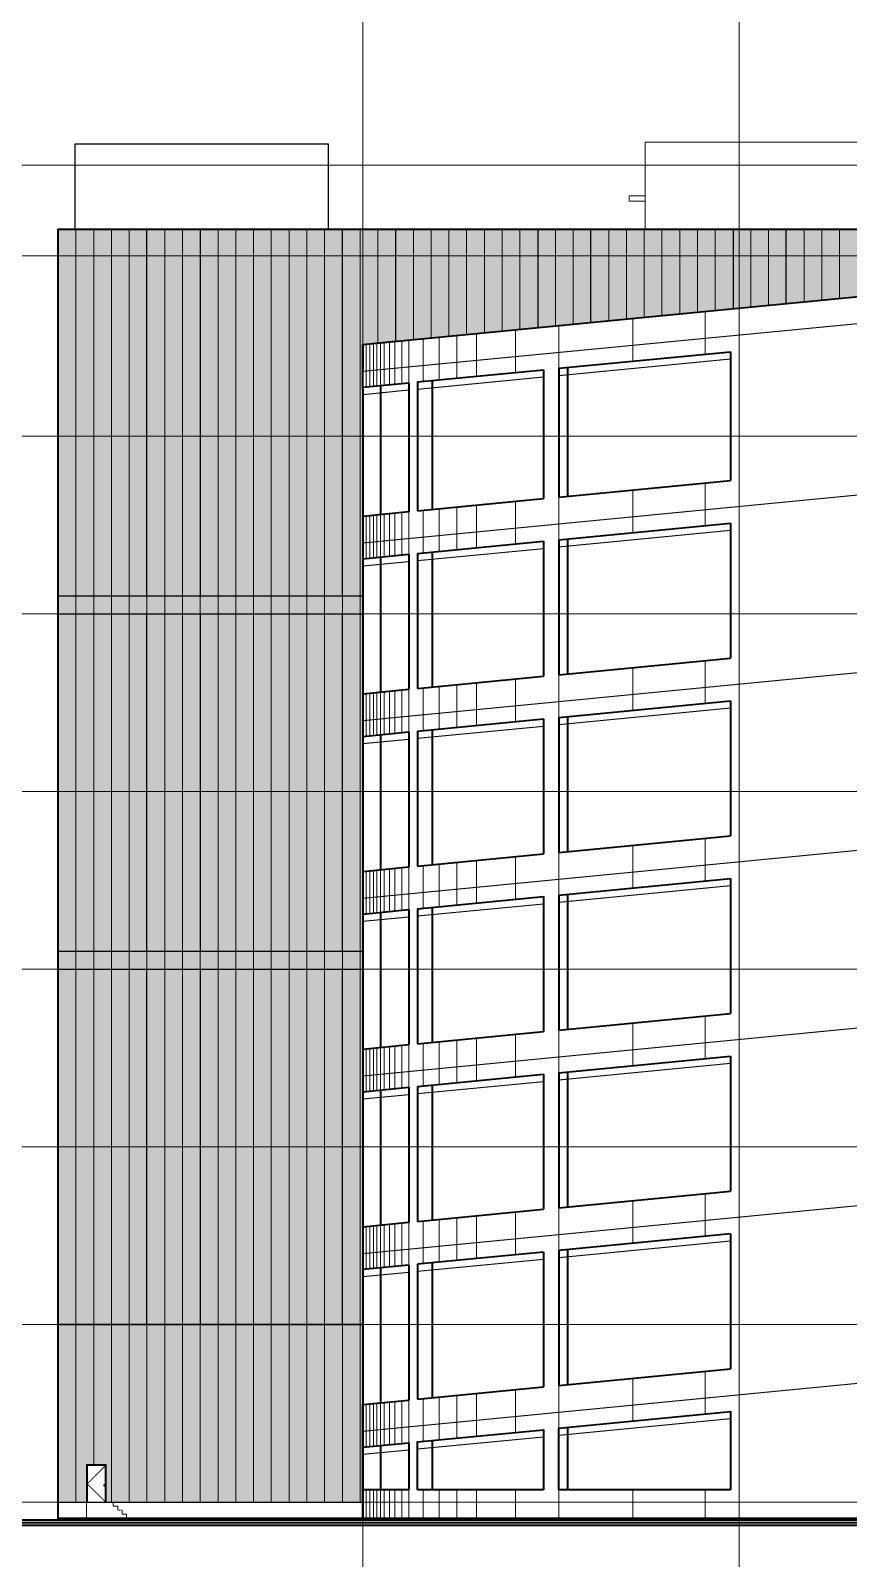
# Model space of a CAD drawing. Header units: millimetres. Extents: x 1680000 to 3024000, y 712800 to 950400.
# Drawn here: x 2415253 to 2461310, y 782194 to 868186 of the extents above; entities that cross this region are included whole.
import ezdxf

# ---------------------------------------------------------------- set-up
doc = ezdxf.new("R2010")
doc.units = ezdxf.units.MM
doc.set_wipeout_variables(frame=1)
for name, pattern in [('CEN', [62, 60, -1, 0, -1]), ('DASHDOT', [1, 0.5, -0.25, 0, -0.25]), ('HID', [2, 1.1, -0.9]), ('HIDDEN', [0.375, 0.25, -0.125])]:
    doc.linetypes.add(name, pattern=pattern)
doc.layers.get('Defpoints').update_dxf_attribs({"color": 140})
for name, color, linetype, lineweight in [('A-AXIS-LINE', 1, 'CEN', 15), ('A-DWXK-OPEN', 1, 'HID', 15), ('A-DWXM-WIND', 4, 'Continuous', 25), ('A-ELEV-LIN1', 2, 'Continuous', 40), ('A-ELEV-LIN2', 7, 'Continuous', 25), ('A-ELEV-LIN3', 8, 'Continuous', 18), ('A-XXXX-HID', 8, 'HIDDEN', 18)]:
    doc.layers.add(name, color=color, linetype=linetype, lineweight=lineweight)
doc.layers.add('WINELEV', color=4, linetype='Continuous')
doc.layers.add('입면색상', color=7, linetype='Continuous')

# ---------------------------------------------------------------- blocks, each defined once
blk = doc.blocks.new('axis')
at = {"layer": 'A-AXIS-LINE'}
for p, q in [((4621438.1, -355868.7), (4883538.1, -355868.7)), ((4621438.1, -360968.7), (4883538.1, -360968.7)), ((4621438.1, -371118.7), (4883538.1, -371118.7)), ((4621438.1, -381118.7), (4883538.1, -381118.7)), ((4621438.1, -391118.7), (4883538.1, -391118.7)), ((4621438.1, -401118.7), (4883538.1, -401118.7)), ((4621438.1, -411118.7), (4883538.1, -411118.7)), ((4621438.1, -421118.7), (4883538.1, -421118.7)), ((4621438.1, -431118.7), (4883538.1, -431118.7)), ((4621438.1, -432118.7), (4883538.1, -432118.7))]:
    blk.add_line(p, q, dxfattribs=at)
blk = doc.blocks.new('FSD2')
blk.add_wipeout([(0, 2100), (0, 0), (1100, 0), (1100, 2100)]).dxf.layer = 'A-ELEV-LIN3'
at = {"layer": 'A-DWXK-OPEN', "linetype": 'DASHDOT', "ltscale": 10}
blk.add_lwpolyline([(1060, 2060), (40, 1037.5), (1060, 10)], dxfattribs=at)
at = {"layer": 'A-DWXM-WIND', "extrusion": (0, 0, -1)}
for p, q in [((946, 950), (1054, 950)), ((1000, 1004), (1000, 896))]:
    blk.add_line(p, q, dxfattribs=at)
at = {"layer": 'A-DWXM-WIND'}
blk.add_lwpolyline([(0, 0), (1100, 0), (1100, 2100), (0, 2100)], close=True, dxfattribs=at)
blk.add_lwpolyline([(1060, 0), (1060, 2060), (40, 2060), (40, 0)], dxfattribs=at)
at = {"layer": 'A-DWXM-WIND', "extrusion": (0, 0, -1)}
blk.add_circle((-1000, 950), 30, dxfattribs=at)
at = {"layer": 'WINELEV'}
blk.add_lwpolyline([(40, 10), (1060, 10)], dxfattribs=at)
blk = doc.blocks.new('램프_서측(211006)')
at = {"layer": 'A-ELEV-LIN1'}
for p, q in [((0, 66157), (67138, 72650)), ((67138, 72650), (89000, 72650)), ((73000, 70150), (72400, 70150)), ((89000, 69850), (74000, 69850)), ((31700, 66816), (40700, 67686)), ((0, 63650), (0, 66157)), ((11036, 64817), (20700, 65752)), ((3090, 64049), (10170, 64734)), ((10170, 64734), (10170, 57484)), ((11036, 64817), (11036, 57567)), ((11533, 64865), (11533, 57615)), ((0, 63750), (2590, 64001)), ((0, 63650), (0, 0)), ((1000, 63847), (1000, 56597)), ((2590, 64001), (2590, 56751)), ((3090, 64049), (3090, 56799)), ((3900, 64127), (3900, 56877)), ((31700, 57166), (40700, 58036)), ((41700, 58133), (41700, 50533)), ((31700, 57166), (31700, 49566)), ((11036, 55167), (20700, 56102)), ((3090, 54399), (10170, 55084)), ((10170, 55084), (10170, 47484)), ((11036, 55167), (11036, 47567)), ((11533, 55215), (11533, 47615)), ((0, 54100), (2590, 54351)), ((1000, 54197), (1000, 46597)), ((2590, 54351), (2590, 46751)), ((3090, 54399), (3090, 46799)), ((3900, 54477), (3900, 46877)), ((41700, 50533), (50700, 51403)), ((31700, 49566), (40700, 50436)), ((41700, 48133), (41700, 40533)), ((31700, 47166), (31700, 39566)), ((10170, 45084), (10170, 37484)), ((11036, 45167), (11036, 37567)), ((11533, 45215), (11533, 37615)), ((1000, 44197), (1000, 36597)), ((2590, 44351), (2590, 36751)), ((3090, 44399), (3090, 36799)), ((3900, 44477), (3900, 36877)), ((41700, 40533), (50700, 41403)), ((31700, 39566), (40700, 40436)), ((41700, 38133), (41700, 30533)), ((31700, 37166), (31700, 29566)), ((3090, 34399), (3090, 26799)), ((3900, 34477), (3900, 26877)), ((10170, 35084), (10170, 27484)), ((11036, 35167), (11036, 27567)), ((11533, 35215), (11533, 27615)), ((1000, 34197), (1000, 26597)), ((2590, 34351), (2590, 26751)), ((41700, 30533), (50700, 31403)), ((31700, 29566), (40700, 30436)), ((41700, 28133), (41700, 20533)), ((31700, 27166), (31700, 19566)), ((10170, 25084), (10170, 17484)), ((11036, 25167), (11036, 17567)), ((11533, 25215), (11533, 17615)), ((1000, 24197), (1000, 16597)), ((2590, 24351), (2590, 16751)), ((3090, 24399), (3090, 16799)), ((3900, 24473), (3900, 16877)), ((41700, 20533), (50700, 21403)), ((31700, 19566), (40700, 20436)), ((41700, 18129), (41700, 10533)), ((10170, 15079), (10170, 7484)), ((11036, 15163), (11036, 7567)), ((11533, 15211), (11533, 7615)), ((1000, 14193), (1000, 6597)), ((2590, 14346), (2590, 6751)), ((3090, 14395), (3090, 6799)), ((3900, 14473), (3900, 6877)), ((41700, 10533), (50700, 11403)), ((51700, 11500), (61400, 11500)), ((62400, 11500), (71400, 11500)), ((72400, 11500), (73000, 11500)), ((74000, 11500), (89000, 11500)), ((31700, 9566), (40700, 10436)), ((74000, 8700), (74000, 0)), ((89000, 8700), (74000, 8700)), ((0, 0), (0, 6500)), ((11533, 5211), (11533, 1700)), ((3900, 4473), (3900, 1700)), ((1000, 4193), (1000, 1700)), ((2590, 1700), (0, 1700)), ((10170, 1700), (3090, 1700)), ((20700, 1700), (11036, 1700)), ((0, 0), (74000, 0))]:
    blk.add_line(p, q, dxfattribs=at)
for points in [[(41700, 67783), (61400, 69688), (61400, 61500)], [(62400, 61500), (62400, 69685), (67210, 70150), (71400, 70150), (71400, 61500)], [(72400, 70150), (72400, 61500)], [(73000, 70150), (73000, 61500)], [(74000, 69850), (74000, 61500)], [(50700, 68653), (50700, 61403)], [(51700, 68750), (51700, 61500)], [(40700, 67686), (40700, 60436)], [(41700, 67783), (41700, 60533)], [(31700, 66816), (31700, 59566), (40700, 60436)], [(20700, 65752), (20700, 58502)], [(41700, 60533), (50700, 61403)], [(51700, 61500), (61400, 61500)], [(62400, 61500), (71400, 61500)], [(72400, 61500), (73000, 61500)], [(74000, 61500), (89000, 61500)], [(11036, 57567), (20700, 58502)], [(41700, 58133), (50700, 59003), (50700, 51403)], [(51700, 59000), (51700, 51500)], [(61400, 59000), (51700, 59000)], [(61400, 59000), (61400, 51500)], [(62400, 59000), (62400, 51500)], [(71400, 59000), (62400, 59000)], [(71400, 59000), (71400, 51500)], [(72400, 59000), (72400, 51500)], [(73000, 59000), (72400, 59000)], [(73000, 59000), (73000, 51500)], [(74000, 58700), (74000, 51500)], [(89000, 58700), (74000, 58700)], [(40700, 58036), (40700, 50436)], [(3090, 56799), (10170, 57484)], [(0, 56500), (2590, 56751)], [(20700, 56102), (20700, 48502)], [(51700, 51500), (61400, 51500)], [(62400, 51500), (71400, 51500)], [(72400, 51500), (73000, 51500)], [(74000, 51500), (89000, 51500)], [(11036, 47567), (20700, 48502)], [(41700, 48133), (50700, 49003), (50700, 41403)], [(51700, 49000), (51700, 41500)], [(61400, 49000), (51700, 49000)], [(61400, 49000), (61400, 41500)], [(62400, 49000), (62400, 41500)], [(71400, 49000), (62400, 49000)], [(71400, 49000), (71400, 41500)], [(72400, 49000), (72400, 41500)], [(73000, 49000), (72400, 49000)], [(73000, 49000), (73000, 41500)], [(74000, 48700), (74000, 41500)], [(89000, 48700), (74000, 48700)], [(3090, 46799), (10170, 47484)], [(31700, 47166), (40700, 48036)], [(40700, 48036), (40700, 40436)], [(0, 46500), (2590, 46751)], [(11036, 45167), (20700, 46102)], [(20700, 46102), (20700, 38502)], [(3090, 44399), (10170, 45084)], [(0, 44100), (2590, 44351)], [(51700, 41500), (61400, 41500)], [(62400, 41500), (71400, 41500)], [(72400, 41500), (73000, 41500)], [(74000, 41500), (89000, 41500)], [(41700, 38133), (50700, 39003), (50700, 31403)], [(51700, 39000), (51700, 31500)], [(61400, 39000), (51700, 39000)], [(61400, 39000), (61400, 31500)], [(62400, 39000), (62400, 31500)], [(71400, 39000), (62400, 39000)], [(71400, 39000), (71400, 31500)], [(72400, 39000), (72400, 31500)], [(73000, 39000), (72400, 39000)], [(73000, 39000), (73000, 31500)], [(74000, 38700), (74000, 31500)], [(89000, 38700), (74000, 38700)], [(11036, 37567), (20700, 38502)], [(31700, 37166), (40700, 38036)], [(40700, 38036), (40700, 30436)], [(3090, 36799), (10170, 37484)], [(0, 36500), (2590, 36751)], [(11036, 35167), (20700, 36102)], [(20700, 36102), (20700, 28502)], [(3090, 34399), (10170, 35084)], [(0, 34100), (2590, 34351)], [(51700, 31500), (61400, 31500)], [(62400, 31500), (71400, 31500)], [(72400, 31500), (73000, 31500)], [(74000, 31500), (89000, 31500)], [(11036, 27567), (20700, 28502)], [(41700, 28133), (50700, 29003), (50700, 21403)], [(61400, 29000), (51700, 29000), (51700, 21500)], [(61400, 29000), (61400, 21500)], [(62400, 29000), (62400, 21500)], [(71400, 29000), (62400, 29000)], [(71400, 29000), (71400, 21500)], [(72400, 29000), (72400, 21500)], [(73000, 29000), (72400, 29000)], [(73000, 29000), (73000, 21500)], [(74000, 28700), (74000, 21500)], [(89000, 28700), (74000, 28700)], [(31700, 27166), (40700, 28036)], [(40700, 28036), (40700, 20436)], [(0, 26500), (2590, 26751)], [(3090, 26799), (10170, 27484)], [(11036, 25167), (20700, 26102)], [(20700, 26102), (20700, 18502)], [(3090, 24399), (10170, 25084)], [(0, 24100), (2590, 24351)], [(51700, 21500), (61400, 21500)], [(62400, 21500), (89000, 21500)], [(50700, 18999), (41700, 18129)], [(50700, 18999), (50700, 11403)], [(51700, 19000), (51700, 11500)], [(61400, 19000), (51700, 19000)], [(61400, 19000), (61400, 11500)], [(62400, 19000), (62400, 11500)], [(71400, 19000), (62400, 19000)], [(71400, 19000), (71400, 11500)], [(73000, 11500), (73000, 19000), (72400, 19000), (72400, 11500)], [(11036, 17567), (20700, 18502)], [(74000, 18700), (74000, 11500)], [(89000, 18700), (74000, 18700)], [(3090, 16799), (10170, 17484)], [(40700, 18032), (31700, 17162), (31700, 9566)], [(40700, 18032), (40700, 10436)], [(0, 16500), (2590, 16751)], [(20700, 16098), (11036, 15163)], [(20700, 16098), (20700, 8502)], [(10170, 15079), (3090, 14395)], [(2590, 14346), (0, 14096)], [(41700, 8129), (41700, 1700), (50700, 1700), (50700, 8999), (41700, 8129)], [(51700, 9000), (61400, 9000), (61400, 1700), (51700, 1700), (51700, 9000)], [(62400, 9000), (62400, 1700), (71400, 1700)], [(62400, 9000), (71400, 9000)], [(71400, 9000), (71400, 1700)], [(72400, 9000), (72400, 1700)], [(72400, 9000), (73000, 9000)], [(73000, 9000), (73000, 1700)], [(11036, 7567), (20700, 8502)], [(40700, 1700), (40700, 8032), (31700, 7162), (31700, 1700)], [(3090, 6799), (10170, 7484)], [(0, 6500), (2590, 6751)], [(11036, 1700), (11036, 5163), (20700, 6098), (20700, 1700)], [(0, 4096), (2590, 4346), (2590, 1700)], [(3090, 1700), (3090, 4395), (10170, 5079), (10170, 1700)], [(31700, 1700), (40700, 1700)], [(72400, 1700), (73000, 1700)]]:
    blk.add_lwpolyline(points, dxfattribs=at)
at = {"layer": 'A-ELEV-LIN3'}
for p, q in [((41985, 70217), (41985, 67810)), ((30345, 69092), (30345, 0)), ((19289, 68022), (19289, 65615)), ((11036, 67224), (11036, 64817)), ((15200, 67627), (15200, 65220)), ((600, 66215), (600, 63808)), ((800, 66234), (800, 63827)), ((1000, 66254), (1000, 63847)), ((1200, 66273), (1200, 63866)), ((1500, 66302), (1500, 63895)), ((1800, 66331), (1800, 63924)), ((2200, 66370), (2200, 63963)), ((2590, 66408), (2590, 64001)), ((3400, 66486), (3400, 64079)), ((4300, 66573), (4300, 64166)), ((5300, 66670), (5300, 64263)), ((6400, 66776), (6400, 64369)), ((8600, 66989), (8600, 64582)), ((200, 66176), (200, 63769)), ((400, 66196), (400, 63789)), ((41985, 60560), (41985, 58160)), ((15200, 57970), (15200, 55570)), ((19289, 58365), (19289, 55965)), ((3400, 56829), (3400, 54429)), ((4300, 56916), (4300, 54516)), ((5300, 57013), (5300, 54613)), ((6400, 57119), (6400, 54719)), ((8600, 57332), (8600, 54932)), ((11036, 57567), (11036, 55167)), ((200, 56519), (200, 54119)), ((400, 56539), (400, 54139)), ((600, 56558), (600, 54158)), ((800, 56577), (800, 54177)), ((1000, 56597), (1000, 54197)), ((1200, 56616), (1200, 54216)), ((1500, 56645), (1500, 54245)), ((1800, 56674), (1800, 54274)), ((2200, 56713), (2200, 54313)), ((2590, 56751), (2590, 54351)), ((41985, 50560), (41985, 48160)), ((19289, 48365), (19289, 45965)), ((8600, 47332), (8600, 44932)), ((11036, 47567), (11036, 45163)), ((15200, 47970), (15200, 45570)), ((200, 46519), (200, 44119)), ((400, 46539), (400, 44139)), ((600, 46558), (600, 44158)), ((800, 46577), (800, 44177)), ((1000, 46597), (1000, 44193)), ((1200, 46616), (1200, 44216)), ((1500, 46645), (1500, 44245)), ((1800, 46674), (1800, 44274)), ((2200, 46713), (2200, 44313)), ((2590, 46751), (2590, 44351)), ((3400, 46829), (3400, 44429)), ((4300, 46916), (4300, 44516)), ((5300, 47013), (5300, 44613)), ((6400, 47119), (6400, 44719)), ((41985, 40560), (41985, 38160)), ((15200, 37970), (15200, 35570)), ((19289, 38365), (19289, 35965)), ((5300, 37013), (5300, 34613)), ((6400, 37119), (6400, 34719)), ((8600, 37332), (8600, 34932)), ((11036, 37567), (11036, 34767)), ((200, 36519), (200, 34119)), ((400, 36539), (400, 34139)), ((600, 36558), (600, 34158)), ((800, 36577), (800, 34177)), ((1000, 36597), (1000, 34193)), ((1200, 36616), (1200, 34216)), ((1500, 36645), (1500, 34245)), ((1800, 36674), (1800, 34274)), ((2200, 36713), (2200, 34313)), ((2590, 36751), (2590, 34346)), ((3400, 36829), (3400, 34429)), ((4300, 36916), (4300, 34512)), ((41985, 30560), (41985, 28160)), ((11036, 27567), (11036, 24772)), ((15200, 27970), (15200, 25570)), ((19289, 28365), (19289, 25965)), ((1800, 26674), (1800, 24274)), ((2200, 26713), (2200, 24313)), ((2590, 26751), (2590, 23955)), ((3400, 26829), (3400, 24429)), ((4300, 26916), (4300, 24516)), ((5300, 27013), (5300, 24613)), ((6400, 27119), (6400, 24719)), ((8600, 27332), (8600, 24932)), ((200, 26519), (200, 24119)), ((400, 26539), (400, 24139)), ((600, 26558), (600, 24158)), ((800, 26577), (800, 24177)), ((1000, 26597), (1000, 24197)), ((1200, 26616), (1200, 24216)), ((1500, 26645), (1500, 24245)), ((41985, 20560), (41985, 18156)), ((19289, 18365), (19289, 15961)), ((8600, 17332), (8600, 14928)), ((11036, 17567), (11036, 15163)), ((15200, 17970), (15200, 15566)), ((200, 16519), (200, 14115)), ((400, 16539), (400, 14134)), ((600, 16558), (600, 14154)), ((800, 16577), (800, 14173)), ((1000, 16597), (1000, 14193)), ((1200, 16616), (1200, 14212)), ((1500, 16645), (1500, 14241)), ((1800, 16674), (1800, 14270)), ((2200, 16713), (2200, 14309)), ((2590, 16751), (2590, 13951)), ((3400, 16829), (3400, 14425)), ((4300, 16916), (4300, 14512)), ((5300, 17013), (5300, 14608)), ((6400, 17119), (6400, 14715)), ((41985, 10568), (41985, 8156)), ((15200, 7970), (15200, 5566)), ((19289, 8365), (19289, 5961)), ((4300, 6916), (4300, 4512)), ((5300, 7013), (5300, 4608)), ((6400, 7119), (6400, 4715)), ((8600, 7332), (8600, 4928)), ((11036, 7567), (11036, 23)), ((200, 6519), (200, 4115)), ((400, 6539), (400, 4134)), ((600, 6558), (600, 4154)), ((800, 6577), (800, 4173)), ((1000, 6597), (1000, 4193)), ((1200, 6616), (1200, 4212)), ((1500, 6645), (1500, 4241)), ((1800, 6674), (1800, 4270)), ((2200, 6713), (2200, 4309)), ((2590, 6751), (2590, -11)), ((3400, 6829), (3400, 4425)), ((200, 1700), (200, 0)), ((400, 1700), (400, 0)), ((600, 1700), (600, 0)), ((800, 1700), (800, 0)), ((1000, 1700), (1000, 0)), ((1200, 1700), (1200, 0)), ((1500, 1700), (1500, 0)), ((1800, 1700), (1800, 0)), ((2200, 1700), (2200, 0)), ((3400, 1700), (3400, 0)), ((4300, 1700), (4300, 0)), ((5300, 1700), (5300, 0)), ((6400, 1700), (6400, 0)), ((8600, 1700), (8600, 0)), ((15200, 1700), (15200, 0)), ((19289, 1700), (19289, 0)), ((41985, 1700), (41985, 0))]:
    blk.add_line(p, q, dxfattribs=at)
at = {"layer": 'Defpoints'}
for p, q in [((0, 64650), (67210, 71150)), ((89000, 71150), (67210, 71150)), ((0, 55000), (51700, 60000)), ((89000, 60000), (51700, 60000)), ((0, 45000), (51700, 50000)), ((89000, 50000), (51700, 50000)), ((0, 35000), (51700, 40000)), ((89000, 40000), (51700, 40000)), ((0, 25000), (51700, 30000)), ((89000, 30000), (51700, 30000)), ((0, 15000), (51700, 20000)), ((89000, 20000), (51700, 20000)), ((0, 5000), (51700, 10000)), ((89000, 10000), (51700, 10000))]:
    blk.add_line(p, q, dxfattribs=at)

msp = doc.modelspace()

# ---------------------------------------------------------------- hatches: boundary and pattern name
at = {"layer": '입면색상', "true_color": 0x435254}
h = msp.add_hatch(color=251, dxfattribs=at)
h.dxf.hatch_style = 1
h.paths.add_polyline_path([(2556510, 788910), (2556510, 785810), (2550410, 785810), (2550410, 788910)], flags=16)
h.paths.add_polyline_path([(2606460, 815360), (2609460, 815360), (2609460, 795360), (2606460, 795360)])
h.paths.add_polyline_path([(2595460, 815360), (2598460, 815360), (2598460, 795360), (2595460, 795360)])
h.paths.add_polyline_path([(2584460, 815360), (2587460, 815360), (2587460, 795360), (2584460, 795360)])
h.paths.add_polyline_path([(2573460, 815360), (2576460, 815360), (2576460, 795360), (2573460, 795360)])
h.paths.add_polyline_path([(2562460, 815360), (2565460, 815360), (2565460, 795360), (2562460, 795360)])
h.paths.add_polyline_path([(2547460, 815360), (2614110, 815360), (2614110, 816360), (2547460, 816360)])
h.paths.add_polyline_path([(2584460, 835360), (2587460, 835360), (2587460, 816360), (2584460, 816360)])
h.paths.add_polyline_path([(2573460, 835360), (2576460, 835360), (2576460, 816360), (2573460, 816360)])
h.paths.add_polyline_path([(2562460, 835360), (2565460, 835360), (2565460, 816360), (2562460, 816360)])
h.paths.add_polyline_path([(2551460, 835360), (2554460, 835360), (2554460, 816360), (2551460, 816360)])
h.paths.add_polyline_path([(2547460, 835360), (2587460, 835360), (2587460, 836360), (2547460, 836360)])
h.paths.add_polyline_path([(2551460, 857010), (2554460, 857010), (2554460, 836360), (2551460, 836360)])
h.paths.add_polyline_path([(2562460, 857010), (2565460, 857010), (2565460, 836360), (2562460, 836360)])
h.paths.add_polyline_path([(2432810, 815360), (2433960, 815360), (2433960, 795360), (2432810, 795360)])
h.paths.add_polyline_path([(2421810, 815360), (2424810, 815360), (2424810, 795360), (2421810, 795360)])
h.paths.add_polyline_path([(2432810, 835360), (2433960, 835360), (2433960, 816360), (2432810, 816360)])
h.paths.add_polyline_path([(2421810, 835360), (2424810, 835360), (2424810, 816360), (2421810, 816360)])
h.paths.add_polyline_path([(2416810, 835360), (2433960, 835360), (2433960, 836360), (2416810, 836360)])
h.paths.add_polyline_path([(2416810, 815360), (2433960, 815360), (2433960, 816360), (2416810, 816360)])
h.paths.add_polyline_path([(2421810, 857010), (2424810, 857010), (2424810, 836360), (2421810, 836360)])
h.paths.add_polyline_path([(2446810, 857010), (2443810, 857010), (2443810, 851470.5), (2446810, 851759.7)])
h.paths.add_polyline_path([(2416810, 785360), (2433960, 785360), (2433960, 795360), (2432810, 795360), (2416810, 795360)])
h.paths.add_polyline_path([(2550410, 790260), (2550410, 793360), (2550399.1, 793360), (2550399.1, 790260)], flags=16)
h.paths.add_polyline_path([(2547460, 785360), (2614110, 785360), (2614110, 795360), (2547460, 795360)])
h.paths.add_polyline_path([(2551460, 800260), (2554460, 800260), (2554460, 815360), (2551460, 815360)])
h.paths.add_polyline_path([(2554460, 800260), (2551460, 800260), (2551460, 795360), (2554460, 795360)])
h.paths.add_polyline_path([(2487810, 855724.9), (2490810, 856015.1), (2490810, 857010), (2487810, 857010)])
h.paths.add_polyline_path([(2476810, 854661.1), (2479810.4, 854951.3), (2479810, 857010), (2476810, 857010)])
h.paths.add_polyline_path([(2465810, 853597.3), (2468810, 853887.4), (2468810, 857010), (2465810, 857010)])
h.paths.add_polyline_path([(2454810, 852533.4), (2457810, 852823.6), (2457810, 857010), (2454810, 857010)])
h.paths.add_polyline_path([(2433960, 850367), (2433960, 850517), (2435810, 850695.9), (2435810, 857010), (2432810, 857010), (2432810, 836360), (2433960, 836360), (2433960, 850367)])
h.paths.add_polyline_path([(2587460, 857010), (2584460, 857010), (2584460, 836360), (2587460, 836360)])
h.paths.add_polyline_path([(2576460, 857010), (2573460, 857010), (2573460, 836360), (2576460, 836360)])
at = {"layer": '입면색상', "true_color": 0xcad1d3}
h = msp.add_hatch(color=254, dxfattribs=at)
h.dxf.hatch_style = 1
h.paths.add_polyline_path([(2551460, 857010), (2547460, 857010), (2547460, 836360), (2551460, 836360)])
h.paths.add_polyline_path([(2551460, 835360), (2547460, 835360), (2547460, 816360), (2551460, 816360)])
h.paths.add_polyline_path([(2562460, 857010), (2554460, 857010), (2554460, 836360), (2562460, 836360)])
h.paths.add_polyline_path([(2573460, 857010), (2565460, 857010), (2565460, 836360), (2573460, 836360)])
h.paths.add_polyline_path([(2421810, 857010), (2416810, 857010), (2416810, 836360), (2421810, 836360)])
h.paths.add_polyline_path([(2432810, 857010), (2424810, 857010), (2424810, 836360), (2432810, 836360)])
h.paths.add_polyline_path([(2421810, 835360), (2416810, 835360), (2416810, 816360), (2421810, 816360)])
h.paths.add_polyline_path([(2432810, 835360), (2424810, 835360), (2424810, 816360), (2432810, 816360)])
h.paths.add_polyline_path([(2432810, 815360), (2424810, 815360), (2424810, 795360), (2432810, 795360)])
h.paths.add_polyline_path([(2421810, 815360), (2416810, 815360), (2416810, 795360), (2421810, 795360)])
h.paths.add_polyline_path([(2573460, 835360), (2565460, 835360), (2565460, 816360), (2573460, 816360)])
h.paths.add_polyline_path([(2562460, 835360), (2554460, 835360), (2554460, 816360), (2562460, 816360)])
h.paths.add_polyline_path([(2573460, 815360), (2565460, 815360), (2565460, 795360), (2573460, 795360)])
h.paths.add_polyline_path([(2584460, 815360), (2576460, 815360), (2576460, 795360), (2584460, 795360)])
h.paths.add_polyline_path([(2595460, 815360), (2587460, 815360), (2587460, 795360), (2595460, 795360)])
h.paths.add_polyline_path([(2606460, 815360), (2598460, 815360), (2598460, 795360), (2606460, 795360)])
h.paths.add_polyline_path([(2614110, 815360), (2609460, 815360), (2609460, 795360), (2614110, 795360)])
h.paths.add_polyline_path([(2554460, 803360), (2554460, 800260), (2554460, 795360), (2562460, 795360), (2562460, 815360), (2554460, 815360)])
h.paths.add_polyline_path([(2584460, 857010), (2576460, 857010), (2576460, 836360), (2584460, 836360)])
h.paths.add_polyline_path([(2584460, 835360), (2576460, 835360), (2576460, 816360), (2584460, 816360)])
h.paths.add_polyline_path([(2551460, 800260), (2551460, 803360), (2551460, 815360), (2547460, 815360), (2547460, 795360), (2551460, 795360)])
h.paths.add_polyline_path([(2490810, 856015.1), (2500644.4, 856966.2), (2501097.6, 857010), (2490810, 857010)])
h.paths.add_polyline_path([(2479810, 854951.2), (2487810, 855724.9), (2487810, 857010), (2479810, 857010)])
h.paths.add_polyline_path([(2468810, 853887.4), (2476809.6, 854661.1), (2476810, 857010), (2468810, 857010)])
h.paths.add_polyline_path([(2457810, 852823.6), (2465810, 853597.3), (2465810, 857009.9), (2457810, 857010)])
h.paths.add_polyline_path([(2446810, 851760.9), (2454810, 852533.4), (2454810, 857010), (2446810, 857010)])
h.paths.add_polyline_path([(2435810, 850695.9), (2443810, 851469.6), (2443810, 857010), (2435810, 857010)])

# ---------------------------------------------------------------- linework, layer by layer
msp.add_lwpolyline([(2417760, 857010), (2417760, 861810), (2432010, 861810), (2432010, 857010)])
at = {"layer": 'A-AXIS-LINE'}
for p, q in [((2433960, 880860), (2433960, 764360)), ((2455160, 880860), (2455160, 764360))]:
    msp.add_line(p, q, dxfattribs=at)
at = {"layer": 'A-ELEV-LIN1'}
for points in [[(2416810, 785360), (2416810, 857010), (2501037.6, 857010)], [(2416810, 784360), (2416810, 785360)], [(2416810, 784460), (2614110, 784460)]]:
    msp.add_lwpolyline(points, dxfattribs=at)
for points in [[(2388960, 784360), (2400981.7, 784360), (2400981.7, 784210, -0.0375), (2408981.7, 784210), (2408981.7, 784360), (2624184.7, 784360), (2624184.7, 784060, -0.0179156), (2651060, 784172, -0.0179156)], [(2388960, 784210), (2400831.7, 784210), (2400831.7, 784048.1, -0.0390204), (2409131.7, 784048.1), (2409131.7, 784210), (2624034.7, 784210), (2624034.7, 783903.8, -0.0180229), (2651060, 784021.9, -0.0180229)], [(2388960, 784060), (2400681.7, 784060), (2400681.7, 783885.6, -0.0405499), (2409281.7, 783885.6), (2409281.7, 784060), (2623884.7, 784060), (2623884.7, 783747.6, -0.0181302), (2651060, 783871.8, -0.0181302)]]:
    msp.add_lwpolyline(points, format="xyb", dxfattribs=at)
at = {"layer": 'A-ELEV-LIN2'}
msp.add_lwpolyline([(2416810, 785360), (2433960, 785360)], dxfattribs=at)
at = {"layer": 'A-ELEV-LIN3'}
for p, q in [((2417810, 857010), (2417810, 785360)), ((2418810, 857010), (2418810, 785360)), ((2419810, 857010), (2419810, 785360)), ((2420810, 857010), (2420810, 785360)), ((2421810, 857010), (2421810, 785360)), ((2422810, 857010), (2422810, 785360)), ((2423810, 857010), (2423810, 785360)), ((2424810, 857010), (2424810, 785360)), ((2425810, 857010), (2425810, 785360)), ((2426810, 857010), (2426810, 785360)), ((2427810, 857010), (2427810, 785360)), ((2428810, 857010), (2428810, 785360)), ((2429810, 857010), (2429810, 785360)), ((2430810, 857010), (2430810, 785360)), ((2431810, 857010), (2431810, 785360)), ((2432810, 857010), (2432810, 785360)), ((2433810, 857010), (2433810, 785360)), ((2434810, 857010), (2434810, 850599.3)), ((2435810, 857010), (2435810, 850695.9)), ((2436810, 857010), (2436810, 850794.6)), ((2437810, 857010), (2437810, 850891.4)), ((2438810, 857010), (2438810, 850988.1)), ((2439810, 857010), (2439810, 851084.9)), ((2440810, 857010), (2440810, 851181.7)), ((2441810, 857010), (2441810, 851278.4)), ((2442810, 857010), (2442810, 851375.2)), ((2443810, 857010), (2443810, 851469.6)), ((2444810, 857010), (2444810, 851567.3)), ((2445810, 857010), (2445810, 851664.1)), ((2446810, 857010), (2446810, 851759.7)), ((2447810, 857010), (2447810, 851857.7)), ((2448810, 857010), (2448810, 851954.5)), ((2449810, 857010), (2449810, 852051.3)), ((2450810, 857010), (2450810, 852148.1)), ((2451810, 857010), (2451810, 852244.8)), ((2452810, 857010), (2452810, 852341.6)), ((2453810, 857010), (2453810, 852438.4)), ((2454810, 857010), (2454810, 852535.2)), ((2455810, 857010), (2455810, 852632)), ((2456810, 857010), (2456810, 852728.8)), ((2457810, 857010), (2457810, 852825.6)), ((2458810, 857010), (2458810, 852922.4)), ((2459810, 857010), (2459810, 853019.2)), ((2460810, 857010), (2460810, 853116)), ((2453248.9, 852382.5), (2453248.9, 849975.5)), ((2453248.9, 852382.5), (2453248.9, 849975.5)), ((2442560, 851348.7), (2442560, 848941.7)), ((2442560, 851348.7), (2442560, 848941.7)), ((2444996, 851584.3), (2444996, 849177.3)), ((2444996, 851584.3), (2444996, 849177.3)), ((2449160, 851987), (2449160, 849580)), ((2449160, 851987), (2449160, 849580)), ((2434160, 850536.3), (2434160, 848129.3)), ((2434160, 850536.3), (2434160, 848129.3)), ((2434360, 850555.7), (2434360, 848148.7)), ((2434360, 850555.7), (2434360, 848148.7)), ((2434560, 850575), (2434560, 848168)), ((2434560, 850575), (2434560, 848168)), ((2434760, 850594.4), (2434760, 848187.4)), ((2434760, 850594.4), (2434760, 848187.4)), ((2434960, 850613.7), (2434960, 848206.7)), ((2434960, 850613.7), (2434960, 848206.7)), ((2435160, 850633.1), (2435160, 848226.1)), ((2435160, 850633.1), (2435160, 848226.1)), ((2435460, 850662.1), (2435460, 848255.1)), ((2435460, 850662.1), (2435460, 848255.1)), ((2435760, 850691.1), (2435760, 848284.1)), ((2435760, 850691.1), (2435760, 848284.1)), ((2436160, 850729.8), (2436160, 848322.8)), ((2436160, 850729.8), (2436160, 848322.8)), ((2436550.3, 850767.5), (2436550.3, 848360.5)), ((2436550.3, 850767.5), (2436550.3, 848360.5)), ((2437360, 850845.8), (2437360, 848438.8)), ((2437360, 850845.8), (2437360, 848438.8)), ((2438260, 850932.9), (2438260, 848525.9)), ((2438260, 850932.9), (2438260, 848525.9)), ((2439260, 851029.6), (2439260, 848622.6)), ((2439260, 851029.6), (2439260, 848622.6)), ((2440360, 851136), (2440360, 848729)), ((2440360, 851136), (2440360, 848729)), ((2453248.9, 842725.5), (2453248.9, 840325.5)), ((2453248.9, 842725.5), (2453248.9, 840325.5)), ((2444996, 841927.3), (2444996, 839527.3)), ((2444996, 841927.3), (2444996, 839527.3)), ((2449160, 842330), (2449160, 839930)), ((2449160, 842330), (2449160, 839930)), ((2435460, 841005.1), (2435460, 838605.1)), ((2435460, 841005.1), (2435460, 838605.1)), ((2435760, 841034.1), (2435760, 838634.1)), ((2435760, 841034.1), (2435760, 838634.1)), ((2436160, 841072.8), (2436160, 838672.8)), ((2436160, 841072.8), (2436160, 838672.8)), ((2436550.3, 841110.5), (2436550.3, 838710.5)), ((2436550.3, 841110.5), (2436550.3, 838710.5)), ((2437360, 841188.8), (2437360, 838788.8)), ((2437360, 841188.8), (2437360, 838788.8)), ((2438260, 841275.9), (2438260, 838875.9)), ((2438260, 841275.9), (2438260, 838875.9)), ((2439260, 841372.6), (2439260, 838972.6)), ((2439260, 841372.6), (2439260, 838972.6)), ((2440360, 841479), (2440360, 839079)), ((2440360, 841479), (2440360, 839079)), ((2442560, 841691.7), (2442560, 839291.7)), ((2442560, 841691.7), (2442560, 839291.7)), ((2434160, 840879.3), (2434160, 838479.3)), ((2434160, 840879.3), (2434160, 838479.3)), ((2434360, 840898.7), (2434360, 838498.7)), ((2434360, 840898.7), (2434360, 838498.7)), ((2434560, 840918), (2434560, 838518)), ((2434560, 840918), (2434560, 838518)), ((2434760, 840937.4), (2434760, 838537.4)), ((2434760, 840937.4), (2434760, 838537.4)), ((2434960, 840956.7), (2434960, 838556.7)), ((2434960, 840956.7), (2434960, 838556.7)), ((2435160, 840976.1), (2435160, 838576.1)), ((2435160, 840976.1), (2435160, 838576.1)), ((2453248.9, 832725.5), (2453248.9, 830325.5)), ((2453248.9, 832725.5), (2453248.9, 830325.5)), ((2442560, 831691.7), (2442560, 829291.7)), ((2442560, 831691.7), (2442560, 829291.7)), ((2444996, 831927.3), (2444996, 829523.1)), ((2444996, 831927.3), (2444996, 829523.1)), ((2449160, 832330), (2449160, 829930)), ((2449160, 832330), (2449160, 829930)), ((2434160, 830879.3), (2434160, 828479.3)), ((2434160, 830879.3), (2434160, 828479.3)), ((2434360, 830898.7), (2434360, 828498.7)), ((2434360, 830898.7), (2434360, 828498.7)), ((2434560, 830918), (2434560, 828518)), ((2434560, 830918), (2434560, 828518)), ((2434760, 830937.4), (2434760, 828537.4)), ((2434760, 830937.4), (2434760, 828537.4)), ((2434960, 830956.7), (2434960, 828552.5)), ((2434960, 830956.7), (2434960, 828552.5)), ((2435160, 830976.1), (2435160, 828576.1)), ((2435160, 830976.1), (2435160, 828576.1)), ((2435460, 831005.1), (2435460, 828605.1)), ((2435460, 831005.1), (2435460, 828605.1)), ((2435760, 831034.1), (2435760, 828634.1)), ((2435760, 831034.1), (2435760, 828634.1)), ((2436160, 831072.8), (2436160, 828672.8)), ((2436160, 831072.8), (2436160, 828672.8)), ((2436550.3, 831110.5), (2436550.3, 828710.5)), ((2436550.3, 831110.5), (2436550.3, 828710.5)), ((2437360, 831188.8), (2437360, 828788.8)), ((2437360, 831188.8), (2437360, 828788.8)), ((2438260, 831275.9), (2438260, 828875.9)), ((2438260, 831275.9), (2438260, 828875.9)), ((2439260, 831372.6), (2439260, 828972.6)), ((2439260, 831372.6), (2439260, 828972.6)), ((2440360, 831479), (2440360, 829079)), ((2440360, 831479), (2440360, 829079)), ((2449160, 822330), (2449160, 819930)), ((2449160, 822330), (2449160, 819930)), ((2453248.9, 822725.5), (2453248.9, 820325.5)), ((2453248.9, 822725.5), (2453248.9, 820325.5)), ((2438260, 821275.9), (2438260, 818871.7)), ((2438260, 821275.9), (2438260, 818871.7)), ((2439260, 821372.6), (2439260, 818972.6)), ((2439260, 821372.6), (2439260, 818972.6)), ((2440360, 821479), (2440360, 819079)), ((2440360, 821479), (2440360, 819079)), ((2442560, 821691.7), (2442560, 819291.7)), ((2442560, 821691.7), (2442560, 819291.7)), ((2444996, 821927.3), (2444996, 819127.3)), ((2444996, 821927.3), (2444996, 819127.3)), ((2434160, 820879.3), (2434160, 818479.3)), ((2434160, 820879.3), (2434160, 818479.3)), ((2434360, 820898.7), (2434360, 818498.7)), ((2434360, 820898.7), (2434360, 818498.7)), ((2434560, 820918), (2434560, 818518)), ((2434560, 820918), (2434560, 818518)), ((2434760, 820937.4), (2434760, 818537.4)), ((2434760, 820937.4), (2434760, 818537.4)), ((2434960, 820956.7), (2434960, 818552.5)), ((2434960, 820956.7), (2434960, 818552.5)), ((2435160, 820976.1), (2435160, 818576.1)), ((2435160, 820976.1), (2435160, 818576.1)), ((2435460, 821005.1), (2435460, 818605.1)), ((2435460, 821005.1), (2435460, 818605.1)), ((2435760, 821034.1), (2435760, 818634.1)), ((2435760, 821034.1), (2435760, 818634.1)), ((2436160, 821072.8), (2436160, 818672.8)), ((2436160, 821072.8), (2436160, 818672.8)), ((2436550.3, 821110.5), (2436550.3, 818706.3)), ((2436550.3, 821110.5), (2436550.3, 818706.3)), ((2437360, 821188.8), (2437360, 818788.8)), ((2437360, 821188.8), (2437360, 818788.8)), ((2453248.9, 812725.5), (2453248.9, 810325.5)), ((2453248.9, 812725.5), (2453248.9, 810325.5)), ((2444996, 811927.3), (2444996, 809131.5)), ((2444996, 811927.3), (2444996, 809131.5)), ((2449160, 812330), (2449160, 809930)), ((2449160, 812330), (2449160, 809930)), ((2434560, 810918), (2434560, 808518)), ((2434560, 810918), (2434560, 808518)), ((2434760, 810937.4), (2434760, 808537.4)), ((2434760, 810937.4), (2434760, 808537.4)), ((2434960, 810956.7), (2434960, 808556.7)), ((2434960, 810956.7), (2434960, 808556.7)), ((2435160, 810976.1), (2435160, 808576.1)), ((2435160, 810976.1), (2435160, 808576.1)), ((2435460, 811005.1), (2435460, 808605.1)), ((2435460, 811005.1), (2435460, 808605.1)), ((2435760, 811034.1), (2435760, 808634.1)), ((2435760, 811034.1), (2435760, 808634.1)), ((2436160, 811072.8), (2436160, 808672.8)), ((2436160, 811072.8), (2436160, 808672.8)), ((2436550.3, 811110.5), (2436550.3, 808314.7)), ((2436550.3, 811110.5), (2436550.3, 808314.7)), ((2437360, 811188.8), (2437360, 808788.8)), ((2437360, 811188.8), (2437360, 808788.8)), ((2438260, 811275.9), (2438260, 808875.9)), ((2438260, 811275.9), (2438260, 808875.9)), ((2439260, 811372.6), (2439260, 808972.6)), ((2439260, 811372.6), (2439260, 808972.6)), ((2440360, 811479), (2440360, 809079)), ((2440360, 811479), (2440360, 809079)), ((2442560, 811691.7), (2442560, 809291.7)), ((2442560, 811691.7), (2442560, 809291.7)), ((2434160, 810879.3), (2434160, 808479.3)), ((2434160, 810879.3), (2434160, 808479.3)), ((2434360, 810898.7), (2434360, 808498.7)), ((2434360, 810898.7), (2434360, 808498.7)), ((2449160, 802330), (2449160, 799925.8)), ((2449160, 802330), (2449160, 799925.8)), ((2453248.9, 802725.5), (2453248.9, 800321.3)), ((2453248.9, 802725.5), (2453248.9, 800321.3)), ((2440360, 801479), (2440360, 799074.8)), ((2440360, 801479), (2440360, 799074.8)), ((2442560, 801691.7), (2442560, 799287.5)), ((2442560, 801691.7), (2442560, 799287.5)), ((2444996, 801927.3), (2444996, 799523.1)), ((2444996, 801927.3), (2444996, 799523.1)), ((2434160, 800879.3), (2434160, 798475.1)), ((2434160, 800879.3), (2434160, 798475.1)), ((2434360, 800898.7), (2434360, 798494.5)), ((2434360, 800898.7), (2434360, 798494.5)), ((2434560, 800918), (2434560, 798513.8)), ((2434560, 800918), (2434560, 798513.8)), ((2434760, 800937.4), (2434760, 798533.2)), ((2434760, 800937.4), (2434760, 798533.2)), ((2434960, 800956.7), (2434960, 798552.5)), ((2434960, 800956.7), (2434960, 798552.5)), ((2435160, 800976.1), (2435160, 798571.9)), ((2435160, 800976.1), (2435160, 798571.9)), ((2435460, 801005.1), (2435460, 798600.9)), ((2435460, 801005.1), (2435460, 798600.9)), ((2435760, 801034.1), (2435760, 798629.9)), ((2435760, 801034.1), (2435760, 798629.9)), ((2436160, 801072.8), (2436160, 798668.6)), ((2436160, 801072.8), (2436160, 798668.6)), ((2436550.3, 801110.5), (2436550.3, 798310.5)), ((2436550.3, 801110.5), (2436550.3, 798310.5)), ((2437360, 801188.8), (2437360, 798784.6)), ((2437360, 801188.8), (2437360, 798784.6)), ((2438260, 801275.9), (2438260, 798871.7)), ((2438260, 801275.9), (2438260, 798871.7)), ((2439260, 801372.6), (2439260, 798968.4)), ((2439260, 801372.6), (2439260, 798968.4)), ((2449160, 792330), (2449160, 789925.8)), ((2449160, 792330), (2449160, 789925.8)), ((2453248.9, 792725.5), (2453248.9, 790321.3)), ((2453248.9, 792725.5), (2453248.9, 790321.3)), ((2437360, 791188.8), (2437360, 788784.6)), ((2437360, 791188.8), (2437360, 788784.6)), ((2438260, 791275.9), (2438260, 788871.7)), ((2438260, 791275.9), (2438260, 788871.7)), ((2439260, 791372.6), (2439260, 788968.4)), ((2439260, 791372.6), (2439260, 788968.4)), ((2440360, 791479), (2440360, 789074.8)), ((2440360, 791479), (2440360, 789074.8)), ((2442560, 791691.7), (2442560, 789287.5)), ((2442560, 791691.7), (2442560, 789287.5)), ((2444996, 791927.3), (2444996, 784382.8)), ((2444996, 791927.3), (2444996, 784382.8)), ((2434160, 790879.3), (2434160, 788475.1)), ((2434160, 790879.3), (2434160, 788475.1)), ((2434360, 790898.7), (2434360, 788494.5)), ((2434360, 790898.7), (2434360, 788494.5)), ((2434560, 790918), (2434560, 788513.8)), ((2434560, 790918), (2434560, 788513.8)), ((2434760, 790937.4), (2434760, 788533.2)), ((2434760, 790937.4), (2434760, 788533.2)), ((2434960, 790956.7), (2434960, 788552.5)), ((2434960, 790956.7), (2434960, 788552.5)), ((2435160, 790976.1), (2435160, 788571.9)), ((2435160, 790976.1), (2435160, 788571.9)), ((2435460, 791005.1), (2435460, 788600.9)), ((2435460, 791005.1), (2435460, 788600.9)), ((2435760, 791034.1), (2435760, 788629.9)), ((2435760, 791034.1), (2435760, 788629.9)), ((2436160, 791072.8), (2436160, 788668.6)), ((2436160, 791072.8), (2436160, 788668.6)), ((2436550.3, 791110.5), (2436550.3, 784349.4)), ((2436550.3, 791110.5), (2436550.3, 784349.4)), ((2434160, 786060), (2434160, 784360)), ((2434160, 786060), (2434160, 784360)), ((2434360, 786060), (2434360, 784360)), ((2434360, 786060), (2434360, 784360)), ((2434560, 786060), (2434560, 784360)), ((2434560, 786060), (2434560, 784360)), ((2434760, 786060), (2434760, 784360)), ((2434760, 786060), (2434760, 784360)), ((2434960, 786060), (2434960, 784360)), ((2434960, 786060), (2434960, 784360)), ((2435160, 786060), (2435160, 784360)), ((2435160, 786060), (2435160, 784360)), ((2435460, 786060), (2435460, 784360)), ((2435460, 786060), (2435460, 784360)), ((2435760, 786060), (2435760, 784360)), ((2435760, 786060), (2435760, 784360)), ((2436160, 786060), (2436160, 784360)), ((2436160, 786060), (2436160, 784360)), ((2437360, 786060), (2437360, 784360)), ((2437360, 786060), (2437360, 784360)), ((2438260, 786060), (2438260, 784360)), ((2438260, 786060), (2438260, 784360)), ((2439260, 786060), (2439260, 784360)), ((2439260, 786060), (2439260, 784360)), ((2440360, 786060), (2440360, 784360)), ((2440360, 786060), (2440360, 784360)), ((2442560, 786060), (2442560, 784360)), ((2442560, 786060), (2442560, 784360)), ((2449160, 786060), (2449160, 784360)), ((2449160, 786060), (2449160, 784360)), ((2453248.9, 786060), (2453248.9, 784360)), ((2453248.9, 786060), (2453248.9, 784360))]:
    msp.add_line(p, q, dxfattribs=at)
for points in [[(2449860, 857010), (2449860, 861910), (2497210, 861910)], [(2448960, 858590), (2449860, 858590), (2449860, 858890), (2448960, 858890), (2448960, 858590)]]:
    msp.add_lwpolyline(points, dxfattribs=at)
at = {"layer": '입면색상', "color": 118, "true_color": 0x003f2d}
for points in [[(2416810, 857010), (2416810, 785360), (2433960, 785360), (2433960, 850517), (2501097.6, 857010)], [(2444996, 841927.3), (2444996, 848777.3), (2454660, 849711.9), (2454660, 842861.9)], [(2444129.9, 841843.6), (2437050.3, 841158.9), (2437050.3, 848008.9), (2444129.9, 848693.6)], [(2454660, 832861.9), (2444996, 831927.3), (2444996, 839127.3), (2454660, 840061.9)], [(2444129.9, 831843.6), (2437050.3, 831158.9), (2437050.3, 838358.9), (2444129.9, 839043.6)], [(2454660, 822861.9), (2444996, 821927.3), (2444996, 829127.3), (2454660, 830061.9)], [(2444129.9, 821843.6), (2437050.3, 821158.9), (2437050.3, 828358.9), (2444129.9, 829043.6)], [(2454660, 812861.9), (2444996, 811927.3), (2444996, 819127.3), (2454660, 820061.9)], [(2444129.9, 811843.6), (2437050.3, 811158.9), (2437050.3, 818358.9), (2444129.9, 819043.6)], [(2454660, 802861.9), (2444996, 801927.3), (2444996, 809127.3), (2454660, 810061.9)], [(2444129.9, 801843.6), (2437050.3, 801158.9), (2437050.3, 808358.9), (2444129.9, 809043.6)], [(2454660, 792861.9), (2444996, 791927.3), (2444996, 799127.3), (2454660, 800061.9)], [(2444129.9, 791843.6), (2437050.3, 791158.9), (2437050.3, 798358.9), (2444129.9, 799043.6)], [(2454660, 790061.9), (2454660, 786060), (2444996, 786060), (2444996, 789127.3)], [(2444129.9, 789043.6), (2444129.9, 786060), (2437050.3, 786060), (2437050.3, 788358.9)]]:
    msp.add_lwpolyline(points, close=True, dxfattribs=at)
at = {"layer": '입면색상'}
for points in [[(2416810, 857010), (2416810, 795360), (2433960, 795360), (2433960, 850517), (2501097.6, 857010)], [(2421810, 857010), (2424810, 857010), (2424810, 836360), (2421810, 836360)], [(2446810, 857010), (2443810, 857010), (2443810, 851470.5), (2446810, 851760.9)], [(2457810, 857010), (2454810, 857010), (2454810, 852535.2), (2457810, 852823.6)], [(2416810, 835360), (2433960, 835360), (2433960, 836360), (2416810, 836360)], [(2421810, 835360), (2424810, 835360), (2424810, 816360), (2421810, 816360)], [(2432810, 835360), (2433960, 835360), (2433960, 816360), (2432810, 816360)], [(2416810, 815360), (2433960, 815360), (2433960, 816360), (2416810, 816360)], [(2421810, 815360), (2424810, 815360), (2424810, 795360), (2421810, 795360)], [(2432810, 815360), (2433960, 815360), (2433960, 795360), (2432810, 795360)], [(2416810, 785360), (2433960, 785360), (2433960, 795360), (2416810, 795360)]]:
    msp.add_lwpolyline(points, close=True, dxfattribs=at)
msp.add_lwpolyline([(2435810, 850695.9), (2433960, 850517), (2433960, 836360), (2432810, 836360), (2432810, 857010), (2435810, 857010), (2435810, 850695.9)], dxfattribs=at)
at = {"layer": '입면색상', "color": 118, "true_color": 0x003f2d}
msp.add_lwpolyline([(2501097.6, 857010), (2433978.5, 850518.8), (2433960, 847710), (2436550.3, 847960.5), (2436569.5, 841111.5), (2433960, 840860), (2433960, 838060), (2436550.3, 838310.5), (2436550.3, 831110.5), (2433979.2, 830861.9), (2433960, 828060), (2436550.3, 828310.5), (2436550.3, 821110.5), (2433979.2, 820861.9), (2433960, 818060), (2436550.3, 818310.5), (2436550.3, 811110.5), (2433960, 810860), (2433960, 808060), (2436550.3, 808310.5), (2436550.3, 801110.5), (2433960, 800860), (2433960, 798060), (2436550.3, 798310.5), (2436550.3, 791110.5), (2433960, 790860), (2433960, 788060), (2436550.3, 788310.5), (2436550.3, 786060), (2433960, 786060), (2433960, 784360), (2485660, 784360)], dxfattribs=at)

# ---------------------------------------------------------------- block references
msp.add_blockref('램프_서측(211006)', (2433960, 784360))
at = {"layer": 'A-AXIS-LINE'}
msp.add_blockref('axis', (-2232478.1, 1216478.7), dxfattribs=at)

# ---------------------------------------------------------------- next in the draw order: block references
msp.add_blockref('FSD2', (2418410, 785360))

# ---------------------------------------------------------------- next in the draw order: linework, layer by layer
at = {"layer": 'A-XXXX-HID', "ltscale": 200}
msp.add_lwpolyline([(2418410, 785360), (2419910, 785360), (2419910, 785135), (2420160, 785135), (2420160, 784910), (2420410, 784910), (2420410, 784685), (2420660, 784685), (2420660, 784460), (2418410, 784460)], close=True, dxfattribs=at)

doc.saveas('drawing.dxf')
